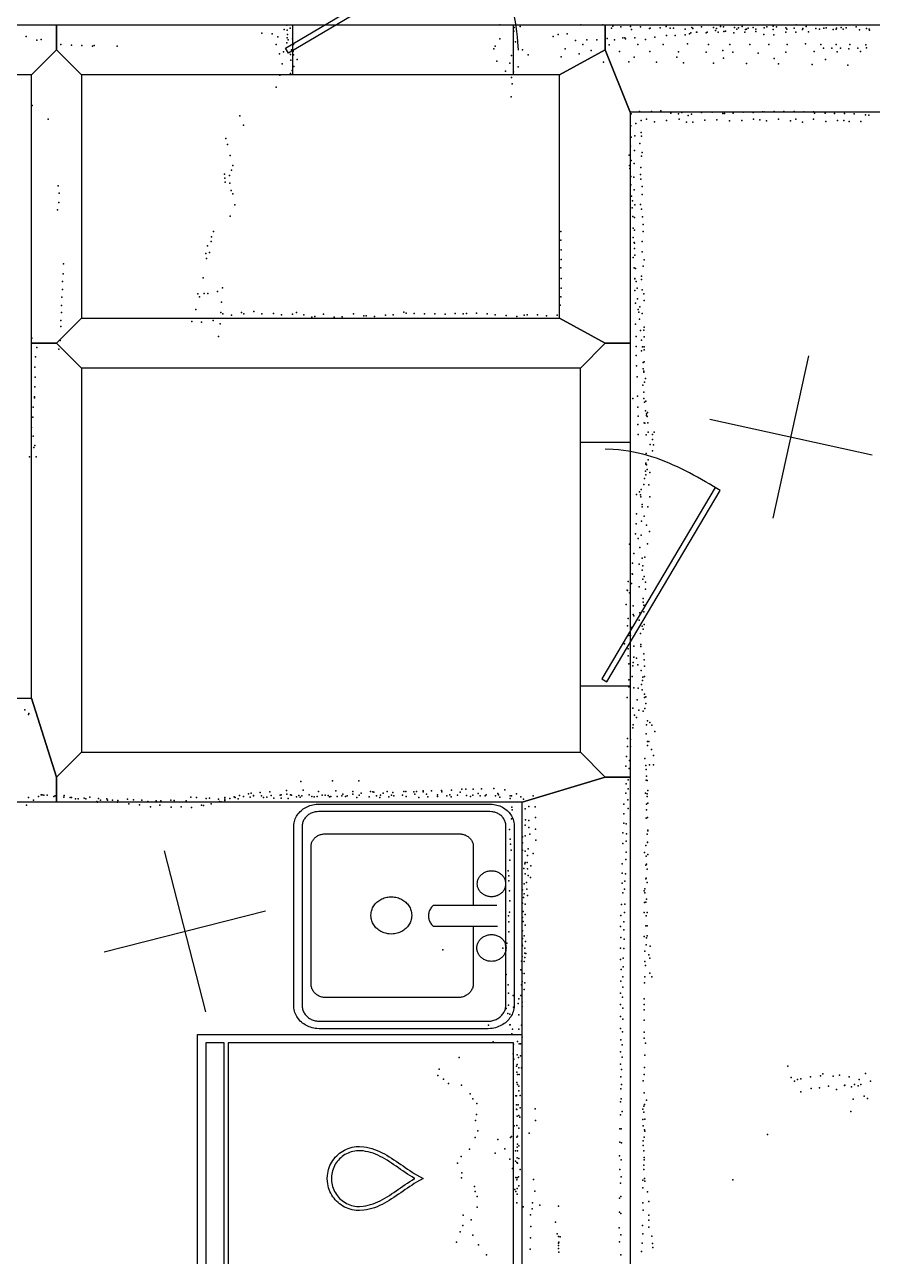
# Model space of a CAD drawing. Header units: millimetres. Extents: x -49251 to 3173, y -44712 to 7447.
# Drawn here: x -6720 to -4682, y -7017 to -4056 of the extents above; entities that cross this region are included whole.
import ezdxf

# ---------------------------------------------------------------- set-up
doc = ezdxf.new("R2010")
doc.units = ezdxf.units.MM
for name, color, linetype in [('DOORS', 7, 'Continuous'), ('OBJECTS', 8, 'Continuous'), ('P', 9, 'Continuous'), ('PANOS', 10, 'Continuous'), ('ROOMS', 1, 'Continuous'), ('WALLS', 3, 'Continuous')]:
    doc.layers.add(name, color=color, linetype=linetype)

# ---------------------------------------------------------------- blocks, each defined once
blk = doc.blocks.new('Sink_63')
for points in [[(-299.97, 207.426), (-299.725, 212.159), (-299.238, 216.05), (-298.529, 219.705), (-297.596, 223.276), (-296.445, 226.756), (-295.086, 230.135), (-293.527, 233.404), (-291.775, 236.556), (-289.839, 239.582), (-287.726, 242.477), (-285.444, 245.231), (-283, 247.839), (-280.403, 250.292), (-277.659, 252.584), (-274.775, 254.707), (-271.759, 256.654), (-268.618, 258.417), (-265.36, 259.989), (-261.991, 261.361), (-258.522, 262.525), (-254.958, 263.474), (-251.311, 264.199), (-247.588, 264.693), (-242.046, 264.977)], [(-241.141, 244.997), (-245.068, 244.852), (-247.519, 244.562), (-249.918, 244.12), (-252.262, 243.53), (-254.546, 242.798), (-256.768, 241.928), (-258.921, 240.926), (-261, 239.794), (-263.001, 238.54), (-264.918, 237.167), (-266.746, 235.681), (-268.478, 234.087), (-270.109, 232.391), (-271.635, 230.599), (-273.049, 228.715), (-274.346, 226.745), (-275.522, 224.695), (-276.572, 222.57), (-277.491, 220.374), (-278.274, 218.111), (-278.917, 215.786), (-279.414, 213.402), (-279.751, 211.125), (-279.997, 206.391)], [(-242.047, 264.987), (236.679, 264.987)], [(236.679, 244.987), (-241.14, 244.987)], [(-122.093, 210.332), (-121.885, 213.71), (-121.57, 215.909), (-121.119, 218.061), (-120.536, 220.161), (-119.827, 222.204), (-118.995, 224.187), (-118.045, 226.104), (-116.982, 227.951), (-115.81, 229.724), (-114.535, 231.418), (-113.16, 233.028), (-111.691, 234.55), (-110.132, 235.981), (-108.487, 237.314), (-106.761, 238.546), (-104.959, 239.671), (-103.085, 240.687), (-101.145, 241.588), (-99.1417, 242.369), (-97.0809, 243.027), (-94.9669, 243.556), (-92.8043, 243.952), (-90.5977, 244.211), (-87.2155, 244.332)], [(-87.2155, 244.332), (-83.8333, 244.211), (-81.6268, 243.952), (-79.4642, 243.556), (-77.3502, 243.027), (-75.2893, 242.369), (-73.2863, 241.588), (-71.3457, 240.687), (-69.4721, 239.671), (-67.6701, 238.546), (-65.9444, 237.314), (-64.2995, 235.981), (-62.7401, 234.55), (-61.2707, 233.028), (-59.8961, 231.418), (-58.6207, 229.724), (-57.4493, 227.951), (-56.3863, 226.104), (-55.4365, 224.187), (-54.6044, 222.204), (-53.8947, 220.161), (-53.3119, 218.061), (-52.8607, 215.909), (-52.5456, 213.71), (-52.3385, 210.332)], [(48.2272, 210.332), (48.4427, 213.811), (48.7686, 216.077), (49.2347, 218.293), (49.8363, 220.455), (50.5687, 222.56), (51.4271, 224.601), (52.4066, 226.575), (53.5027, 228.477), (54.7105, 230.303), (56.0253, 232.047), (57.4423, 233.704), (58.9567, 235.272), (60.5639, 236.744), (62.2591, 238.116), (64.0375, 239.384), (65.8943, 240.543), (67.8249, 241.588), (69.8244, 242.514), (71.8881, 243.318), (74.0113, 243.994), (76.1892, 244.537), (78.4171, 244.944), (80.6901, 245.209), (84.1741, 245.332)], [(84.1741, 245.332), (87.658, 245.209), (89.9311, 244.944), (92.1589, 244.537), (94.3368, 243.994), (96.46, 243.318), (98.5237, 242.514), (100.523, 241.588), (102.454, 240.543), (104.311, 239.384), (106.089, 238.116), (107.784, 236.744), (109.391, 235.272), (110.906, 233.704), (112.323, 232.047), (113.638, 230.303), (114.845, 228.477), (115.941, 226.575), (116.921, 224.601), (117.779, 222.56), (118.512, 220.455), (119.113, 218.293), (119.58, 216.077), (119.905, 213.811), (120.121, 210.332)], [(236.679, 264.999), (242.392, 264.722), (246.606, 264.206), (250.577, 263.447), (254.46, 262.443), (258.242, 261.205), (261.916, 259.739), (265.472, 258.055), (268.901, 256.161), (272.195, 254.067), (275.345, 251.781), (278.344, 249.31), (281.185, 246.664), (283.858, 243.849), (286.356, 240.875), (288.672, 237.749), (290.796, 234.478), (292.721, 231.071), (294.438, 227.537), (295.939, 223.882), (297.214, 220.117), (298.255, 216.249), (299.054, 212.289), (299.602, 208.247), (299.927, 202.212)], [(279.951, 201.242), (279.769, 205.663), (279.429, 208.434), (278.917, 211.146), (278.239, 213.796), (277.4, 216.377), (276.405, 218.886), (275.261, 221.318), (273.971, 223.665), (272.542, 225.923), (270.98, 228.085), (269.291, 230.145), (267.48, 232.097), (265.554, 233.934), (263.519, 235.652), (261.381, 237.242), (259.147, 238.701), (256.822, 240.022), (254.411, 241.2), (251.921, 242.23), (249.357, 243.105), (246.722, 243.822), (244.022, 244.373), (241.422, 244.745), (236.679, 244.975)], [(-299.983, -205.372), (-299.983, 207.426)], [(-87.2155, 176.332), (-90.5977, 176.453), (-92.8043, 176.712), (-94.9669, 177.108), (-97.0809, 177.637), (-99.1417, 178.295), (-101.145, 179.076), (-103.085, 179.977), (-104.959, 180.992), (-106.761, 182.118), (-108.487, 183.35), (-110.132, 184.683), (-111.691, 186.114), (-113.16, 187.636), (-114.535, 189.246), (-115.81, 190.94), (-116.982, 192.713), (-118.045, 194.56), (-118.995, 196.477), (-119.827, 198.46), (-120.536, 200.503), (-121.119, 202.603), (-121.57, 204.755), (-121.885, 206.954), (-122.093, 210.332)], [(-52.3385, 210.332), (-52.5456, 206.954), (-52.8607, 204.755), (-53.3119, 202.603), (-53.8947, 200.503), (-54.6044, 198.46), (-55.4365, 196.477), (-56.3863, 194.56), (-57.4493, 192.713), (-58.6207, 190.94), (-59.8961, 189.246), (-61.2707, 187.636), (-62.7401, 186.114), (-64.2995, 184.683), (-65.9444, 183.35), (-67.6701, 182.118), (-69.4721, 180.992), (-71.3457, 179.977), (-73.2863, 179.076), (-75.2893, 178.295), (-77.3502, 177.637), (-79.4642, 177.108), (-81.6268, 176.712), (-83.8333, 176.453), (-87.2155, 176.332)], [(-29.1928, 222.963), (-29.1928, 70.3444)], [(26.0797, 70.3444), (26.0797, 224.457)], [(84.1741, 175.332), (80.6901, 175.455), (78.4171, 175.72), (76.1892, 176.127), (74.0113, 176.67), (71.8881, 177.346), (69.8244, 178.15), (67.8249, 179.076), (65.8943, 180.121), (64.0375, 181.28), (62.2591, 182.548), (60.5639, 183.92), (58.9567, 185.392), (57.4423, 186.959), (56.0253, 188.617), (54.7105, 190.361), (53.5027, 192.187), (52.4066, 194.089), (51.4271, 196.063), (50.5687, 198.104), (49.8363, 200.209), (49.2347, 202.371), (48.7686, 204.587), (48.4427, 206.853), (48.2272, 210.332)], [(120.121, 210.332), (119.905, 206.853), (119.58, 204.587), (119.113, 202.371), (118.512, 200.209), (117.779, 198.104), (116.921, 196.063), (115.941, 194.089), (114.845, 192.187), (113.638, 190.361), (112.323, 188.617), (110.906, 186.959), (109.391, 185.392), (107.784, 183.92), (106.089, 182.548), (104.311, 181.28), (102.454, 180.121), (100.523, 179.076), (98.5237, 178.15), (96.46, 177.346), (94.3368, 176.67), (92.1589, 176.127), (89.931, 175.72), (87.658, 175.455), (84.1741, 175.332)], [(-279.983, 206.391), (-279.983, -205.372)], [(279.939, -203.177), (279.939, 201.242)], [(299.939, 202.213), (299.939, -204.148)], [(-220.584, 133.145), (-220.377, 136.481), (-220.064, 138.652), (-219.616, 140.777), (-219.039, 142.85), (-218.336, 144.867), (-217.513, 146.824), (-216.573, 148.717), (-215.522, 150.54), (-214.364, 152.289), (-213.103, 153.961), (-211.744, 155.55), (-210.292, 157.052), (-208.751, 158.463), (-207.125, 159.778), (-205.42, 160.993), (-203.639, 162.104), (-201.788, 163.105), (-199.871, 163.993), (-197.893, 164.763), (-195.857, 165.41), (-193.769, 165.931), (-191.633, 166.32), (-189.454, 166.574), (-186.114, 166.691)], [(-186.114, 166.691), (-29.0743, 166.691)], [(26.1446, 166.691), (179.395, 166.691)], [(179.395, 166.691), (183.074, 166.512), (185.471, 166.2), (187.819, 165.739), (190.112, 165.134), (192.345, 164.39), (194.514, 163.512), (196.613, 162.505), (198.638, 161.374), (200.583, 160.124), (202.443, 158.76), (204.215, 157.286), (205.892, 155.708), (207.469, 154.031), (208.943, 152.26), (210.307, 150.399), (211.557, 148.454), (212.688, 146.429), (213.695, 144.33), (214.573, 142.162), (215.317, 139.928), (215.922, 137.635), (216.383, 135.288), (216.696, 132.89), (216.874, 129.212)], [(-220.584, -189.276), (-220.584, 133.145)], [(216.874, 129.212), (216.874, -187.471)], [(-29.1928, 70.3444), (-26.3487, 67.7636), (-24.3506, 66.2261), (-22.2794, 64.8351), (-20.1425, 63.5904), (-17.9471, 62.4922), (-15.7006, 61.5404), (-13.4102, 60.7351), (-11.0833, 60.0762), (-8.72722, 59.5637), (-6.34918, 59.1976), (-3.95653, 58.978), (-1.55657, 58.9047), (0.84339, 58.978), (3.23605, 59.1976), (5.61409, 59.5637), (7.97021, 60.0762), (10.2971, 60.7351), (12.5875, 61.5404), (14.834, 62.4922), (17.0294, 63.5904), (19.1663, 64.8351), (21.2374, 66.2261), (23.2355, 67.7636), (26.0797, 70.3444)], [(-52.5212, -30.4854), (-52.2466, -25.6388), (-51.8095, -22.4823), (-51.1766, -19.3929), (-50.3548, -16.3771), (-49.3504, -13.4415), (-48.1702, -10.5924), (-46.8206, -7.83635), (-45.3083, -5.17986), (-43.6399, -2.62939), (-41.822, -0.1914), (-39.861, 2.12761), (-37.7637, 4.32118), (-35.5365, 6.38282), (-33.1861, 8.30606), (-30.7191, 10.0844), (-28.142, 11.7114), (-25.4614, 13.1806), (-22.684, 14.4855), (-19.8162, 15.6195), (-16.8647, 16.5763), (-13.836, 17.3494), (-10.7368, 17.9322), (-7.57363, 18.3184), (-2.72327, 18.5146)], [(-2.72327, 18.5146), (2.12709, 18.3184), (5.29028, 17.9322), (8.3895, 17.3494), (11.4182, 16.5763), (14.3697, 15.6195), (17.2374, 14.4855), (20.0149, 13.1806), (22.6955, 11.7114), (25.2726, 10.0844), (27.7396, 8.30606), (30.09, 6.38282), (32.3171, 4.32118), (34.4145, 2.12761), (36.3754, -0.1914), (38.1934, -2.62939), (39.8618, -5.17986), (41.3741, -7.83635), (42.7236, -10.5924), (43.9039, -13.4415), (44.9082, -16.3771), (45.7301, -19.3929), (46.3629, -22.4823), (46.8001, -25.6388), (47.0746, -30.4854)], [(-2.72327, -79.4854), (-7.57363, -79.2892), (-10.7368, -78.903), (-13.836, -78.3202), (-16.8647, -77.5471), (-19.8162, -76.5903), (-22.684, -75.4563), (-25.4614, -74.1514), (-28.142, -72.6822), (-30.7191, -71.0552), (-33.1861, -69.2769), (-35.5365, -67.3536), (-37.7637, -65.292), (-39.861, -63.0984), (-41.822, -60.7794), (-43.6399, -58.3414), (-45.3083, -55.7909), (-46.8206, -53.1344), (-48.1702, -50.3784), (-49.3504, -47.5293), (-50.3548, -44.5937), (-51.1766, -41.5779), (-51.8095, -38.4885), (-52.2466, -35.332), (-52.5212, -30.4854)], [(47.0746, -30.4854), (46.8001, -35.332), (46.3629, -38.4885), (45.7301, -41.5779), (44.9082, -44.5937), (43.9039, -47.5293), (42.7236, -50.3784), (41.3741, -53.1344), (39.8618, -55.7909), (38.1934, -58.3414), (36.3754, -60.7794), (34.4145, -63.0984), (32.3171, -65.292), (30.09, -67.3536), (27.7396, -69.2769), (25.2726, -71.0552), (22.6955, -72.6822), (20.0149, -74.1514), (17.2374, -75.4563), (14.3696, -76.5903), (11.4181, -77.5471), (8.38949, -78.3202), (5.29027, -78.903), (2.12709, -79.2892), (-2.72327, -79.4854)], [(-240.549, -264.817), (-245.886, -264.558), (-249.855, -264.074), (-253.587, -263.362), (-257.235, -262.421), (-260.79, -261.258), (-264.243, -259.882), (-267.584, -258.301), (-270.806, -256.523), (-273.901, -254.556), (-276.862, -252.409), (-279.681, -250.089), (-282.35, -247.603), (-284.862, -244.96), (-287.21, -242.167), (-289.386, -239.23), (-291.383, -236.158), (-293.192, -232.958), (-294.806, -229.638), (-296.217, -226.205), (-297.417, -222.667), (-298.396, -219.034), (-299.148, -215.313), (-299.664, -211.515), (-299.995, -205.372)], [(-279.971, -205.372), (-279.831, -208.932), (-279.523, -211.458), (-279.058, -213.931), (-278.442, -216.346), (-277.679, -218.7), (-276.774, -220.988), (-275.732, -223.204), (-274.558, -225.345), (-273.257, -227.404), (-271.834, -229.377), (-270.295, -231.256), (-268.645, -233.037), (-266.89, -234.713), (-265.036, -236.28), (-263.088, -237.731), (-261.052, -239.063), (-258.934, -240.268), (-256.738, -241.343), (-254.469, -242.283), (-252.133, -243.083), (-249.732, -243.737), (-247.271, -244.242), (-244.916, -244.582), (-240.549, -244.794)], [(-186.457, -223.403), (-189.807, -223.24), (-191.99, -222.956), (-194.128, -222.536), (-196.215, -221.985), (-198.249, -221.307), (-200.224, -220.508), (-202.135, -219.591), (-203.979, -218.561), (-205.75, -217.423), (-207.444, -216.181), (-209.057, -214.839), (-210.584, -213.403), (-212.021, -211.876), (-213.362, -210.263), (-214.604, -208.568), (-215.743, -206.797), (-216.773, -204.954), (-217.689, -203.042), (-218.489, -201.068), (-219.166, -199.034), (-219.717, -196.946), (-220.137, -194.808), (-220.422, -192.626), (-220.584, -189.276)], [(216.874, -187.471), (216.703, -190.997), (216.404, -193.296), (215.962, -195.547), (215.382, -197.745), (214.668, -199.886), (213.827, -201.965), (212.861, -203.978), (211.777, -205.919), (210.578, -207.784), (209.27, -209.568), (207.858, -211.266), (206.345, -212.874), (204.737, -214.386), (203.039, -215.799), (201.255, -217.107), (199.39, -218.305), (197.449, -219.39), (195.437, -220.355), (193.358, -221.197), (191.217, -221.91), (189.018, -222.49), (186.768, -222.932), (184.469, -223.232), (180.942, -223.403)], [(238.312, -244.817), (242.524, -244.646), (245.16, -244.323), (247.74, -243.838), (250.259, -243.194), (252.715, -242.396), (255.102, -241.451), (257.414, -240.364), (259.647, -239.138), (261.795, -237.78), (263.852, -236.295), (265.812, -234.689), (267.669, -232.967), (269.418, -231.136), (271.052, -229.201), (272.566, -227.168), (273.954, -225.043), (275.211, -222.833), (276.332, -220.541), (277.312, -218.173), (278.145, -215.735), (278.828, -213.23), (279.353, -210.662), (279.707, -208.198), (279.951, -203.178)], [(299.927, -204.148), (299.684, -209.167), (299.186, -213.246), (298.453, -217.085), (297.484, -220.838), (296.287, -224.494), (294.871, -228.046), (293.243, -231.483), (291.414, -234.797), (289.39, -237.981), (287.181, -241.027), (284.794, -243.926), (282.236, -246.671), (279.517, -249.256), (276.642, -251.671), (273.621, -253.909), (270.46, -255.963), (267.168, -257.824), (263.752, -259.484), (260.22, -260.935), (256.58, -262.168), (252.842, -263.176), (249.015, -263.948), (245.108, -264.478), (239.281, -264.794)], [(180.942, -223.403), (-186.457, -223.403)], [(-240.549, -244.806), (238.311, -244.806)], [(239.282, -264.806), (-240.549, -264.806)]]:
    blk.add_lwpolyline(points)
blk = doc.blocks.new('Washer_66')
for points in [[(-344.9, -321.5), (-344.9, 389.3)], [(-344.9, 389.3), (345.2, 389.3)], [(345.2, 389.3), (345.2, -321.5)], [(-324.9, 369.3), (-324.9, -316.5)], [(325.2, 369.3), (-324.9, 369.3)], [(325.2, -316.5), (325.2, 369.3)], [(-75.9, -1.4), (-75.1, 9.1), (-74.1, 15.8), (-72.6, 22.3), (-70.9, 28.7), (-68.8, 35), (-66.4, 41.1), (-63.8, 47.2), (-61, 53.1), (-57.9, 59), (-54.7, 64.8), (-51.3, 70.5), (-47.8, 76.1), (-44.1, 81.7), (-40.4, 87.2), (-36.7, 92.7), (-32.9, 98.2), (-29.2, 103.6), (-25.4, 109), (-21.7, 114.4), (-18.1, 119.8), (-14.6, 125.3), (-11.2, 130.7), (-7.9, 136.1), (1.1, 152.4)], [(1.1, 152.4), (10.2, 136.1), (13.4, 130.7), (16.8, 125.3), (20.4, 119.9), (24, 114.5), (27.7, 109.1), (31.4, 103.6), (35.2, 98.2), (39, 92.8), (42.7, 87.3), (46.4, 81.8), (50.1, 76.2), (53.6, 70.6), (57, 64.9), (60.2, 59.1), (63.3, 53.2), (66.2, 47.3), (68.8, 41.3), (71.2, 35.1), (73.2, 28.8), (75, 22.4), (76.4, 15.9), (77.5, 9.2), (78.3, -1.3)], [(1.1, 131.8), (0.8, 131.2), (-2.6, 125.5), (-6.1, 119.9), (-9.7, 114.4), (-13.4, 108.9), (-17.1, 103.4), (-20.9, 97.9), (-24.7, 92.5), (-28.5, 87), (-32.2, 81.6), (-35.8, 76.1), (-39.4, 70.7), (-42.8, 65.2), (-46.1, 59.7), (-49.2, 54.1), (-52.1, 48.5), (-54.8, 42.9), (-57.3, 37.2), (-59.5, 31.4), (-61.4, 25.6), (-63, 19.7), (-64.3, 13.7), (-65.2, 7.6), (-65.9, -1.5)], [(68.3, -1.4), (67.6, 7.7), (66.7, 13.8), (65.4, 19.8), (63.8, 25.7), (61.8, 31.5), (59.6, 37.3), (57.2, 43), (54.4, 48.6), (51.5, 54.2), (48.4, 59.7), (45.1, 65.3), (41.7, 70.7), (38.1, 76.2), (34.5, 81.6), (30.8, 87.1), (27, 92.5), (23.2, 97.9), (19.4, 103.4), (15.7, 108.9), (12, 114.4), (8.4, 119.9), (4.8, 125.5), (1.4, 131.2), (1.1, 131.8)], [(1, -78.6), (-6.5, -78.3), (-11.4, -77.6), (-16.2, -76.6), (-21, -75.4), (-25.6, -73.8), (-30, -72), (-34.3, -69.9), (-38.5, -67.6), (-42.5, -65), (-46.3, -62.2), (-50, -59.2), (-53.4, -55.9), (-56.6, -52.5), (-59.7, -48.8), (-62.5, -45), (-65, -41), (-67.4, -36.8), (-69.4, -32.5), (-71.2, -28), (-72.8, -23.4), (-74, -18.6), (-74.9, -13.8), (-75.6, -8.8), (-75.9, -1.4)], [(-65.9, -1.5), (-65.6, -8.3), (-65, -12.5), (-64.2, -16.7), (-63.1, -20.8), (-61.7, -24.8), (-60.2, -28.7), (-58.3, -32.5), (-56.3, -36.1), (-54.1, -39.6), (-51.6, -42.9), (-49, -46.1), (-46.1, -49.1), (-43.1, -51.9), (-39.9, -54.5), (-36.6, -57), (-33.1, -59.2), (-29.5, -61.2), (-25.7, -63), (-21.8, -64.6), (-17.8, -65.9), (-13.7, -67), (-9.5, -67.8), (-5.2, -68.3), (1.5, -68.6)], [(78.3, -1.3), (77.9, -9.1), (77.3, -14), (76.3, -18.8), (75.1, -23.6), (73.5, -28.2), (71.7, -32.6), (69.6, -36.9), (67.3, -41.1), (64.7, -45.1), (61.9, -49), (58.9, -52.6), (55.7, -56.1), (52.2, -59.3), (48.6, -62.3), (44.7, -65.1), (40.7, -67.7), (36.6, -70.1), (32.2, -72.1), (27.8, -73.9), (23.2, -75.5), (18.4, -76.7), (13.6, -77.6), (8.6, -78.3), (1, -78.7)], [(1.5, -68.6), (8.1, -68.3), (12.3, -67.7), (16.5, -66.9), (20.6, -65.8), (24.6, -64.4), (28.5, -62.9), (32.2, -61), (35.8, -59), (39.3, -56.7), (42.6, -54.3), (45.8, -51.6), (48.8, -48.8), (51.6, -45.8), (54.2, -42.6), (56.7, -39.2), (58.9, -35.7), (60.9, -32.1), (62.7, -28.3), (64.3, -24.4), (65.6, -20.4), (66.6, -16.3), (67.5, -12.1), (68, -7.8), (68.3, -1.4)], [(-344.9, -390.7), (-344.9, -321.5)], [(-324.9, -316.5), (325.2, -316.5)], [(345.2, -321.5), (345.2, -390.7)], [(325.2, -326.5), (-324.9, -326.5)], [(-324.9, -326.5), (-324.9, -370.7)], [(325.2, -370.7), (325.2, -326.5)], [(-324.9, -370.7), (325.2, -370.7)], [(345.2, -390.7), (-344.9, -390.7)]]:
    blk.add_lwpolyline(points)
blk = doc.blocks.new('1-Standard_3C')
for points in [[(-403.982, 5.64828), (253.382, 394.931), (263.573, 377.722), (-393.791, -11.5606), (-403.982, 5.64828)], [(263.573, 377.722), (275.367, 357.142), (283.15, 343.495), (290.844, 329.879), (298.429, 316.269), (305.882, 302.642), (313.184, 288.973), (320.313, 275.239), (327.249, 261.416), (333.971, 247.479), (340.456, 233.405), (346.686, 219.17), (352.638, 204.75), (358.291, 190.121), (363.626, 175.258), (368.62, 160.139), (373.253, 144.738), (377.503, 129.032), (381.351, 112.998), (384.774, 96.6102), (387.752, 79.8457), (390.265, 62.6802), (392.29, 45.0899), (393.807, 27.0508), (395.085, -0.90191)]]:
    blk.add_lwpolyline(points)

msp = doc.modelspace()

# ---------------------------------------------------------------- linework, layer by layer
at = {"layer": 'DOORS'}
for points in [[(-6075.5, -4056), (-5545.9, -4056), (-5545.9, -4176), (-6075.5, -4176), (-6075.5, -4056)], [(-5264.2, -5059.2), (-5264.2, -5646.1), (-5384.2, -5646.1), (-5384.2, -5059.2), (-5264.2, -5059.2)]]:
    msp.add_lwpolyline(points, dxfattribs=at)
at = {"layer": 'P'}
for p in [(-6090, -4057), (-5578, -4056), (-5383, -4056), (-5330, -4056), (-4865, -4056), (-6717, -4084), (-6150, -4076), (-6125, -4078), (-6112, -4085), (-6096, -4067), (-6089, -4069), (-6088, -4079), (-6082, -4064), (-5544, -4071), (-5543, -4062), (-5529, -4060), (-5450, -4084), (-5438, -4079), (-5416, -4078), (-5309, -4064), (-5306, -4059), (-5287, -4061), (-5264, -4060), (-5261, -4067), (-5240, -4061), (-5218, -4065), (-5216, -4064), (-5205, -4086), (-5192, -4063), (-5178, -4060), (-5177, -4082), (-5168, -4064), (-5160, -4064), (-5156, -4082), (-5132, -4066), (-5132, -4080), (-5122, -4078), (-5119, -4075), (-5116, -4062), (-5114, -4065), (-5105, -4074), (-5104, -4074), (-5093, -4061), (-5082, -4075), (-5079, -4074), (-5064, -4062), (-5059, -4070), (-5057, -4065), (-5053, -4074), (-5047, -4060), (-5040, -4061), (-5039, -4072), (-5035, -4071), (-5015, -4075), (-5014, -4062), (-5008, -4066), (-5004, -4063), (-4995, -4060), (-4989, -4074), (-4987, -4067), (-4985, -4066), (-4981, -4064), (-4969, -4062), (-4962, -4066), (-4962, -4072), (-4943, -4079), (-4942, -4063), (-4936, -4061), (-4921, -4059), (-4921, -4067), (-4919, -4080), (-4913, -4061), (-4890, -4063), (-4890, -4074), (-4888, -4066), (-4870, -4064), (-4866, -4074), (-4850, -4067), (-4849, -4065), (-4841, -4060), (-4836, -4073), (-4818, -4065), (-4809, -4066), (-4799, -4064), (-4799, -4064), (-4793, -4063), (-4776, -4067), (-4769, -4066), (-4768, -4064), (-4757, -4062), (-4752, -4066), (-4745, -4063), (-4721, -4061), (-4713, -4068), (-4696, -4065), (-4690, -4066), (-4689, -4069), (-6691, -4093), (-6681, -4091), (-6633, -4103), (-6608, -4105), (-6608, -4105), (-6583, -4106), (-6557, -4107), (-6553, -4106), (-6498, -4107), (-6116, -4103), (-6090, -4099), (-6089, -4087), (-6087, -4092), (-6079, -4116), (-6076, -4090), (-6074, -4103), (-5592, -4114), (-5589, -4107), (-5578, -4090), (-5540, -4097), (-5523, -4116), (-5421, -4114), (-5396, -4094), (-5378, -4103), (-5369, -4092), (-5345, -4092), (-5320, -4089), (-5315, -4104), (-5302, -4092), (-5282, -4087), (-5277, -4087), (-5276, -4090), (-5253, -4087), (-5246, -4103), (-5228, -4091), (-5185, -4103), (-5127, -4102), (-5076, -4103), (-5025, -4103), (-4977, -4103), (-4931, -4103), (-4887, -4103), (-4843, -4102), (-4806, -4103), (-4800, -4112), (-4780, -4112), (-4769, -4103), (-4759, -4112), (-4739, -4114), (-4736, -4103), (-4717, -4112), (-4698, -4104), (-4696, -4111), (-6108, -4126), (-6098, -4121), (-6081, -4127), (-6080, -4141), (-6075, -4119), (-6074, -4128), (-6065, -4139), (-5585, -4143), (-5550, -4130), (-5510, -4128), (-5430, -4133), (-5387, -4126), (-5358, -4118), (-5290, -4120), (-5268, -4145), (-5255, -4134), (-5217, -4120), (-5152, -4134), (-5148, -4121), (-5082, -4122), (-5042, -4118), (-5040, -4136), (-5018, -4122), (-4957, -4124), (-4918, -4137), (-4890, -4122), (-4822, -4120), (-4795, -4139), (-4767, -4121), (-4711, -4120), (-6101, -4150), (-6081, -4173), (-6077, -4166), (-6073, -4156), (-5564, -4167), (-5554, -4148), (-5545, -4169), (-5534, -4157), (-5329, -4146), (-5201, -4146), (-5136, -4147), (-5064, -4148), (-4985, -4149), (-4908, -4150), (-4827, -4151), (-4741, -4153), (-6107, -4177), (-5550, -4183), (-5548, -4198), (-6116, -4206), (-5551, -4229), (-6702, -4250), (-5242, -4264), (-5213, -4264), (-5191, -4263), (-4918, -4264), (-4895, -4264), (-4870, -4264), (-6664, -4283), (-6203, -4275), (-5262, -4270), (-5251, -4293), (-5238, -4286), (-5225, -4283), (-5206, -4289), (-5177, -4286), (-5167, -4268), (-5148, -4270), (-5147, -4283), (-5140, -4267), (-5129, -4290), (-5125, -4274), (-5117, -4271), (-5114, -4290), (-5093, -4267), (-5085, -4285), (-5067, -4266), (-5056, -4284), (-5042, -4269), (-5038, -4269), (-5026, -4287), (-5017, -4268), (-4996, -4286), (-4993, -4266), (-4969, -4267), (-4968, -4283), (-4953, -4284), (-4946, -4265), (-4942, -4265), (-4937, -4287), (-4908, -4283), (-4879, -4287), (-4866, -4283), (-4850, -4290), (-4847, -4265), (-4824, -4265), (-4824, -4283), (-4821, -4268), (-4796, -4268), (-4794, -4288), (-4773, -4269), (-4766, -4286), (-4751, -4286), (-4749, -4269), (-4738, -4288), (-4726, -4270), (-4710, -4288), (-4699, -4272), (-4691, -4273), (-6194, -4297), (-5263, -4299), (-5253, -4323), (-5238, -4315), (-6237, -4329), (-6233, -4344), (-5264, -4348), (-5262, -4326), (-5241, -4341), (-5237, -4324), (-6226, -4370), (-5267, -4369), (-5262, -4382), (-5254, -4358), (-5237, -4372), (-5236, -4363), (-6223, -4405), (-6220, -4394), (-5266, -4394), (-5265, -4401), (-5255, -4389), (-5239, -4399), (-6240, -4415), (-6239, -4425), (-6238, -4434), (-6228, -4418), (-6227, -4437), (-5263, -4421), (-5263, -4441), (-5256, -4422), (-5240, -4416), (-5239, -4427), (-6640, -4443), (-6637, -4461), (-6224, -4454), (-6220, -4462), (-5261, -4468), (-5255, -4453), (-5236, -4445), (-5236, -4464), (-6641, -4501), (-6638, -4483), (-6215, -4489), (-5260, -4496), (-5259, -4479), (-5253, -4489), (-5240, -4488), (-5237, -4499), (-6226, -4516), (-5258, -4517), (-5254, -4519), (-5235, -4518), (-6266, -4553), (-5431, -4553), (-5257, -4545), (-5254, -4550), (-5233, -4536), (-5233, -4553), (-6281, -4587), (-6272, -4577), (-6271, -4566), (-5431, -4574), (-5257, -4567), (-5255, -4579), (-5254, -4581), (-5236, -4577), (-6285, -4606), (-6283, -4618), (-6276, -4603), (-5430, -4597), (-5257, -4615), (-5254, -4594), (-5253, -4610), (-5236, -4602), (-6627, -4631), (-5431, -4640), (-5430, -4620), (-5255, -4640), (-5252, -4642), (-5233, -4636), (-5231, -4621), (-6629, -4673), (-6628, -4655), (-6291, -4664), (-5430, -4666), (-5253, -4666), (-5253, -4667), (-5250, -4673), (-5237, -4660), (-5237, -4668), (-6629, -4692), (-6304, -4703), (-6289, -4702), (-6280, -4702), (-6257, -4697), (-6245, -4688), (-5430, -4689), (-5253, -4695), (-5248, -4689), (-5236, -4693), (-5232, -4703), (-6632, -4731), (-6631, -4711), (-6300, -4710), (-6247, -4723), (-5433, -4730), (-5431, -4710), (-5252, -4725), (-5247, -4715), (-5241, -4734), (-5231, -4719), (-6633, -4767), (-6632, -4748), (-6309, -4740), (-6267, -4767), (-6249, -4748), (-6244, -4751), (-6223, -4754), (-6199, -4748), (-6193, -4751), (-6169, -4745), (-6150, -4751), (-6122, -4750), (-6103, -4753), (-6076, -4752), (-6067, -4748), (-6049, -4753), (-6030, -4759), (-6023, -4757), (-6002, -4752), (-5976, -4759), (-5957, -4758), (-5930, -4751), (-5905, -4756), (-5899, -4756), (-5879, -4757), (-5853, -4754), (-5834, -4753), (-5809, -4747), (-5803, -4749), (-5784, -4750), (-5759, -4751), (-5734, -4751), (-5709, -4752), (-5685, -4750), (-5666, -4751), (-5658, -4750), (-5634, -4749), (-5608, -4751), (-5589, -4753), (-5563, -4755), (-5537, -4757), (-5519, -4754), (-5512, -4753), (-5487, -4753), (-5466, -4756), (-5440, -4754), (-5245, -4740), (-5244, -4747), (-5242, -4764), (-5236, -4750), (-6633, -4781), (-6318, -4769), (-6295, -4771), (-6250, -4775), (-5252, -4776), (-5240, -4791), (-5232, -4790), (-5231, -4783), (-6703, -4809), (-6635, -4815), (-6254, -4805), (-5250, -4805), (-5237, -4814), (-5231, -4806), (-6694, -4854), (-6691, -4832), (-6638, -4836), (-5250, -4829), (-5250, -4851), (-5237, -4840), (-5235, -4830), (-5231, -4830), (-5231, -4837), (-6696, -4879), (-5249, -4876), (-5233, -4868), (-5233, -4883), (-5231, -4866), (-6695, -4903), (-5248, -4902), (-5232, -4889), (-5232, -4891), (-5230, -4915), (-5228, -4906), (-6696, -4926), (-5234, -4922), (-5232, -4939), (-6700, -4975), (-6697, -4950), (-6697, -4953), (-5258, -4954), (-5247, -4949), (-5246, -4975), (-5232, -4954), (-5230, -4963), (-5227, -4961), (-6701, -4999), (-5245, -4997), (-5228, -4984), (-5225, -4991), (-5225, -4995), (-5224, -4998), (-5223, -4988), (-6704, -5024), (-5246, -5017), (-5231, -5013), (-5229, -5014), (-5222, -5013), (-6700, -5045), (-5245, -5041), (-5226, -5042), (-5221, -5035), (-5211, -5041), (-5211, -5053), (-5207, -5035), (-6698, -5072), (-6696, -5067), (-5226, -5087), (-5216, -5065), (-5211, -5080), (-5208, -5066), (-6709, -5095), (-6693, -5095), (-5227, -5110), (-5227, -5112), (-5225, -5114), (-5221, -5102), (-5230, -5147), (-5228, -5129), (-5227, -5138), (-5224, -5125), (-5217, -5132), (-5242, -5179), (-5238, -5173), (-5232, -5161), (-5220, -5162), (-5249, -5185), (-5240, -5186), (-5239, -5191), (-5236, -5209), (-5217, -5191), (-5249, -5232), (-5236, -5215), (-5231, -5237), (-5222, -5215), (-5250, -5256), (-5237, -5249), (-5225, -5259), (-5252, -5280), (-5245, -5291), (-5238, -5283), (-5218, -5274), (-5266, -5305), (-5256, -5327), (-5241, -5313), (-5223, -5304), (-5259, -5350), (-5243, -5353), (-5236, -5338), (-5234, -5357), (-5229, -5336), (-5260, -5376), (-5259, -5377), (-5236, -5367), (-5234, -5389), (-5231, -5382), (-5272, -5415), (-5271, -5416), (-5269, -5394), (-5261, -5399), (-5243, -5407), (-5228, -5396), (-5228, -5413), (-5266, -5422), (-5233, -5435), (-5233, -5444), (-5274, -5450), (-5257, -5453), (-5257, -5474), (-5256, -5477), (-5241, -5470), (-5232, -5451), (-5232, -5467), (-5271, -5501), (-5269, -5483), (-5261, -5505), (-5243, -5487), (-5236, -5502), (-5231, -5498), (-5268, -5524), (-5264, -5524), (-5240, -5519), (-5233, -5509), (-5278, -5544), (-5269, -5556), (-5256, -5550), (-5239, -5546), (-5239, -5551), (-5269, -5573), (-5268, -5592), (-5258, -5597), (-5257, -5589), (-5256, -5576), (-5249, -5579), (-5246, -5595), (-5232, -5568), (-5231, -5583), (-5260, -5623), (-5238, -5608), (-5234, -5624), (-5230, -5598), (-5230, -5623), (-5268, -5631), (-5268, -5648), (-5256, -5650), (-5245, -5651), (-5237, -5642), (-5236, -5655), (-5235, -5632), (-5272, -5673), (-5248, -5679), (-5230, -5665), (-5230, -5673), (-5227, -5672), (-6720, -5703), (-6711, -5714), (-6710, -5712), (-5258, -5699), (-5244, -5704), (-5233, -5706), (-5229, -5700), (-5227, -5688), (-5257, -5739), (-5254, -5716), (-5249, -5721), (-5225, -5739), (-5223, -5729), (-5217, -5733), (-5212, -5740), (-5271, -5772), (-5264, -5774), (-5258, -5746), (-5226, -5761), (-5205, -5755), (-5271, -5791), (-5264, -5791), (-5223, -5779), (-5223, -5789), (-5220, -5779), (-5213, -5798), (-5273, -5815), (-5266, -5825), (-5229, -5820), (-5208, -5813), (-5275, -5838), (-5267, -5844), (-5227, -5837), (-5226, -5846), (-5225, -5862), (-5218, -5835), (-5208, -5835), (-6056, -5875), (-5980, -5874), (-5917, -5874), (-5622, -5893), (-5592, -5892), (-5274, -5881), (-5269, -5871), (-5269, -5893), (-5226, -5872), (-5224, -5873), (-6711, -5914), (-6699, -5920), (-6687, -5911), (-6681, -5907), (-6678, -5907), (-6674, -5908), (-6666, -5908), (-6650, -5911), (-6647, -5910), (-6626, -5913), (-6625, -5909), (-6611, -5914), (-6608, -5914), (-6598, -5917), (-6592, -5917), (-6577, -5915), (-6573, -5917), (-6564, -5913), (-6543, -5916), (-6538, -5920), (-6523, -5917), (-6521, -5920), (-6509, -5920), (-6496, -5921), (-6473, -5918), (-6459, -5919), (-6439, -5920), (-6404, -5922), (-6393, -5922), (-6369, -5920), (-6361, -5921), (-6332, -5922), (-6321, -5913), (-6307, -5914), (-6284, -5916), (-6276, -5915), (-6254, -5918), (-6239, -5914), (-6239, -5918), (-6239, -5921), (-6227, -5916), (-6217, -5912), (-6214, -5914), (-6207, -5917), (-6204, -5909), (-6194, -5911), (-6182, -5905), (-6178, -5913), (-6176, -5903), (-6170, -5909), (-6170, -5910), (-6154, -5902), (-6151, -5910), (-6146, -5914), (-6138, -5913), (-6131, -5900), (-6128, -5909), (-6121, -5915), (-6106, -5908), (-6104, -5907), (-6104, -5915), (-6091, -5897), (-6090, -5906), (-6087, -5916), (-6081, -5907), (-6079, -5908), (-6067, -5912), (-6061, -5909), (-6058, -5913), (-6054, -5910), (-6051, -5896), (-6036, -5907), (-6030, -5911), (-6024, -5912), (-6017, -5911), (-6014, -5899), (-6005, -5908), (-5998, -5908), (-5991, -5909), (-5987, -5912), (-5984, -5911), (-5972, -5898), (-5969, -5911), (-5958, -5910), (-5955, -5906), (-5949, -5911), (-5945, -5910), (-5931, -5899), (-5931, -5906), (-5922, -5914), (-5916, -5908), (-5911, -5903), (-5892, -5912), (-5889, -5899), (-5883, -5900), (-5881, -5901), (-5874, -5910), (-5866, -5914), (-5865, -5908), (-5858, -5903), (-5849, -5899), (-5845, -5912), (-5838, -5908), (-5835, -5902), (-5833, -5910), (-5812, -5908), (-5809, -5899), (-5804, -5899), (-5803, -5911), (-5785, -5900), (-5782, -5906), (-5778, -5899), (-5773, -5914), (-5762, -5898), (-5762, -5900), (-5754, -5906), (-5751, -5912), (-5742, -5898), (-5728, -5907), (-5728, -5911), (-5718, -5897), (-5717, -5900), (-5705, -5910), (-5698, -5907), (-5695, -5912), (-5694, -5896), (-5680, -5908), (-5673, -5901), (-5669, -5894), (-5660, -5894), (-5658, -5909), (-5648, -5911), (-5643, -5908), (-5642, -5894), (-5630, -5904), (-5625, -5910), (-5613, -5910), (-5611, -5907), (-5588, -5910), (-5583, -5904), (-5581, -5907), (-5578, -5913), (-5566, -5895), (-5553, -5910), (-5553, -5916), (-5550, -5910), (-5538, -5905), (-5527, -5912), (-5521, -5918), (-5498, -5910), (-5275, -5903), (-5270, -5919), (-5228, -5903), (-5224, -5905), (-5224, -5911), (-5222, -5897), (-6716, -5932), (-6547, -5923), (-6545, -5925), (-6497, -5925), (-6470, -5929), (-6444, -5931), (-6424, -5923), (-6418, -5936), (-6395, -5932), (-6368, -5937), (-6344, -5936), (-6319, -5938), (-6295, -5932), (-6290, -5933), (-6272, -5929), (-6252, -5923), (-6248, -5924), (-5549, -5937), (-5548, -5943), (-5517, -5941), (-5508, -5935), (-5493, -5936), (-5280, -5930), (-5269, -5940), (-5225, -5930), (-5225, -5943), (-5222, -5927), (-5550, -5965), (-5517, -5980), (-5516, -5967), (-5508, -5969), (-5492, -5962), (-5280, -5953), (-5280, -5975), (-5274, -5977), (-5226, -5963), (-5223, -5962), (-5555, -5991), (-5523, -6008), (-5517, -6006), (-5508, -5986), (-5506, -6002), (-5492, -5990), (-5282, -5999), (-5273, -6001), (-5224, -6002), (-5222, -5992), (-5222, -5994), (-5553, -6014), (-5552, -6026), (-5551, -6040), (-5523, -6023), (-5523, -6040), (-5510, -6037), (-5491, -6016), (-5282, -6024), (-5274, -6019), (-5227, -6029), (-5223, -6021), (-5223, -6022), (-5554, -6064), (-5517, -6043), (-5517, -6070), (-5512, -6070), (-5511, -6053), (-5498, -6048), (-5275, -6063), (-5274, -6045), (-5230, -6046), (-5226, -6055), (-5222, -6051), (-5558, -6090), (-5520, -6084), (-5518, -6073), (-5517, -6097), (-5511, -6085), (-5503, -6078), (-5284, -6073), (-5284, -6096), (-5276, -6097), (-5227, -6076), (-5225, -6074), (-5224, -6086), (-5556, -6102), (-5556, -6114), (-5519, -6121), (-5514, -6118), (-5510, -6101), (-5504, -6106), (-5284, -6120), (-5277, -6115), (-5227, -6109), (-5226, -6108), (-5224, -6118), (-5555, -6138), (-5523, -6136), (-5521, -6154), (-5519, -6145), (-5513, -6134), (-5511, -6149), (-5282, -6143), (-5278, -6134), (-5231, -6138), (-5229, -6133), (-5229, -6143), (-5225, -6158), (-5555, -6189), (-5554, -6162), (-5523, -6168), (-5522, -6188), (-5517, -6170), (-5285, -6171), (-5277, -6170), (-5230, -6166), (-5227, -6165), (-5557, -6198), (-5556, -6213), (-5523, -6202), (-5522, -6212), (-5517, -6195), (-5287, -6197), (-5280, -6213), (-5278, -6190), (-5231, -6190), (-5226, -6198), (-5224, -6190), (-5556, -6237), (-5523, -6234), (-5519, -6246), (-5517, -6221), (-5288, -6224), (-5280, -6232), (-5231, -6248), (-5227, -6222), (-5224, -6222), (-5224, -6246), (-5571, -6276), (-5564, -6268), (-5561, -6264), (-5524, -6266), (-5523, -6253), (-5523, -6270), (-5518, -6276), (-5516, -6260), (-5288, -6276), (-5287, -6250), (-5280, -6277), (-5279, -6254), (-5226, -6268), (-5225, -6251), (-5216, -6271), (-5715, -6280), (-5526, -6307), (-5524, -6296), (-5518, -6288), (-5518, -6298), (-5515, -6289), (-5288, -6303), (-5281, -6300), (-5229, -6283), (-5220, -6292), (-5217, -6300), (-5527, -6328), (-5524, -6336), (-5519, -6308), (-5519, -6337), (-5286, -6327), (-5281, -6321), (-5229, -6308), (-5228, -6318), (-5217, -6336), (-5563, -6339), (-5558, -6364), (-5526, -6364), (-5524, -6356), (-5518, -6359), (-5287, -6355), (-5282, -6345), (-5230, -6359), (-5229, -6345), (-5212, -6345), (-5557, -6384), (-5546, -6390), (-5527, -6390), (-5519, -6375), (-5288, -6384), (-5283, -6394), (-5282, -6370), (-5563, -6421), (-5557, -6413), (-5545, -6418), (-5534, -6409), (-5532, -6398), (-5524, -6406), (-5524, -6416), (-5288, -6411), (-5282, -6420), (-5231, -6398), (-5231, -6411), (-5231, -6424), (-5559, -6433), (-5554, -6435), (-5532, -6436), (-5288, -6440), (-5282, -6447), (-5231, -6449), (-5605, -6461), (-5554, -6460), (-5553, -6460), (-5549, -6482), (-5547, -6471), (-5532, -6471), (-5526, -6461), (-5288, -6469), (-5283, -6477), (-5231, -6478), (-5594, -6501), (-5545, -6507), (-5535, -6500), (-5531, -6506), (-5528, -6506), (-5524, -6490), (-5287, -6496), (-5284, -6508), (-5231, -6492), (-5228, -6504), (-5676, -6539), (-5546, -6530), (-5544, -6543), (-5536, -6532), (-5533, -6539), (-5528, -6535), (-5288, -6525), (-5284, -6538), (-5229, -6533), (-5724, -6567), (-5538, -6560), (-5537, -6574), (-5536, -6556), (-5532, -6564), (-5526, -6564), (-5288, -6555), (-5285, -6568), (-5230, -6563), (-4885, -6560), (-5727, -6582), (-5713, -6591), (-5701, -6601), (-5537, -6599), (-5535, -6580), (-5531, -6580), (-5287, -6585), (-5233, -6595), (-5231, -6580), (-4877, -6587), (-4869, -6596), (-4862, -6592), (-4854, -6590), (-4831, -6585), (-4807, -6583), (-4801, -6578), (-4776, -6584), (-4761, -6581), (-4738, -6585), (-4714, -6592), (-4699, -6577), (-4687, -6596), (-5670, -6605), (-5649, -6626), (-5539, -6631), (-5538, -6631), (-5535, -6604), (-5532, -6608), (-5532, -6619), (-5529, -6630), (-5287, -6614), (-5285, -6604), (-5231, -6624), (-4854, -6621), (-4829, -6613), (-4809, -6612), (-4788, -6608), (-4768, -6616), (-4749, -6606), (-4748, -6605), (-4732, -6609), (-4725, -6604), (-4716, -6607), (-4710, -6604), (-4702, -6632), (-5643, -6638), (-5633, -6649), (-5538, -6653), (-5538, -6663), (-5534, -6653), (-5529, -6660), (-5493, -6662), (-5288, -6645), (-5286, -6638), (-5234, -6663), (-5232, -6656), (-5230, -6652), (-5225, -6641), (-4728, -6639), (-4694, -6637), (-5636, -6690), (-5634, -6676), (-5537, -6664), (-5536, -6680), (-5532, -6678), (-5530, -6682), (-5492, -6690), (-5288, -6677), (-5284, -6669), (-5234, -6688), (-5232, -6670), (-5229, -6687), (-4734, -6669), (-5631, -6715), (-5543, -6703), (-5537, -6702), (-5532, -6709), (-5507, -6721), (-5289, -6710), (-5286, -6710), (-5233, -6703), (-5230, -6713), (-5229, -6716), (-5637, -6731), (-5583, -6736), (-5552, -6731), (-5550, -6729), (-5537, -6730), (-5535, -6728), (-5535, -6747), (-5532, -6751), (-5289, -6742), (-5285, -6744), (-5233, -6739), (-5233, -6750), (-5231, -6730), (-4934, -6724), (-5671, -6777), (-5651, -6759), (-5589, -6769), (-5566, -6758), (-5540, -6763), (-5536, -6754), (-5536, -6780), (-5535, -6763), (-5290, -6775), (-5232, -6763), (-5231, -6779), (-5680, -6793), (-5554, -6783), (-5547, -6806), (-5540, -6788), (-5537, -6791), (-5535, -6793), (-5532, -6782), (-5529, -6808), (-5289, -6808), (-5286, -6785), (-5232, -6798), (-5232, -6808), (-5231, -6785), (-5670, -6828), (-5669, -6816), (-5539, -6827), (-5537, -6833), (-5536, -6828), (-5533, -6826), (-5497, -6832), (-5286, -6826), (-5234, -6834), (-5230, -6830), (-5229, -6836), (-5018, -6833), (-5639, -6849), (-5637, -6861), (-5542, -6856), (-5539, -6861), (-5536, -6854), (-5536, -6867), (-5532, -6847), (-5494, -6860), (-5288, -6841), (-5234, -6852), (-5223, -6862), (-5632, -6873), (-5632, -6899), (-5537, -6888), (-5522, -6898), (-5499, -6888), (-5482, -6894), (-5437, -6896), (-5290, -6877), (-5287, -6873), (-5234, -6888), (-5220, -6885), (-5666, -6918), (-5647, -6929), (-5504, -6917), (-5500, -6903), (-5290, -6911), (-5287, -6914), (-5233, -6906), (-5220, -6918), (-5673, -6958), (-5667, -6943), (-5503, -6945), (-5444, -6935), (-5291, -6948), (-5235, -6943), (-5220, -6930), (-5220, -6947), (-5682, -6983), (-5643, -6966), (-5504, -6972), (-5440, -6963), (-5437, -6969), (-5437, -6985), (-5436, -6983), (-5433, -6970), (-5290, -6982), (-5287, -6965), (-5236, -6985), (-5234, -6963), (-5212, -6968), (-5211, -6986), (-5629, -6989), (-5610, -7013), (-5505, -7000), (-5437, -6991), (-5437, -6998), (-5436, -7007), (-5287, -7013), (-5237, -7005), (-5210, -6996)]:
    msp.add_point(p, dxfattribs=at)
at = {"layer": 'PANOS'}
for points in [[(-4920.5, -5242.2), (-4834.9, -4851.4)], [(-5073.1, -5004), (-4682.3, -5089.6)], [(-6384.9, -6041.7), (-6285.6, -6429.2)], [(-6529, -6285.1), (-6141.5, -6185.8)]]:
    msp.add_lwpolyline(points, dxfattribs=at)
at = {"layer": 'ROOMS'}
for points in [[(-4928.9, -2978.4), (-7818.5, -2978.4), (-7818.5, -4056), (-6643.7, -4056), (-5324.2, -4056), (-4089.1, -4056), (-4089.1, -2978.4), (-4187, -2978.4), (-4928.9, -2978.4)], [(-8150.1, -5674.6), (-7488.3, -5674.6), (-7488.3, -5674.6), (-6703.7, -5674.6), (-6703.7, -4821.2), (-6703.7, -4821.2), (-6703.7, -4176), (-7878.5, -4176), (-8150.1, -4176), (-8150.1, -5674.6)], [(-5434.2, -4761.2), (-5434.2, -4176), (-6583.7, -4176), (-6583.7, -4761.2), (-5434.2, -4761.2)], [(-5264.2, -5864.6), (-5264.2, -7964.3), (-2390, -7964.4), (-2390, -4266), (-4089.1, -4266), (-5264.2, -4266), (-5264.2, -4821.2), (-5264.2, -5864.6)], [(-5384.2, -4881.2), (-6583.7, -4881.2), (-6583.7, -5804.6), (-5384.2, -5804.6), (-5384.2, -4881.2)], [(-5524.2, -7964.3), (-5524.2, -5924.6), (-6643.7, -5924.6), (-6643.7, -5924.6), (-7428.3, -5924.6), (-7428.3, -6800.4), (-8749.4, -6800.4), (-8749.4, -7964.4), (-7947.1, -7964.4), (-5524.2, -7964.3)]]:
    msp.add_lwpolyline(points, close=True, dxfattribs=at)
at = {"layer": 'WALLS'}
for points in [[(-7818.5, -4056), (-6643.7, -4056), (-6643.7, -4116), (-6703.7, -4176), (-7878.5, -4176), (-7878.5, -4116), (-7818.5, -4056)], [(-6643.7, -4056), (-5324.2, -4056), (-5324.2, -4116), (-5434.2, -4176), (-6583.7, -4176), (-6643.7, -4116), (-6643.7, -4056)], [(-5324.2, -4056), (-4089.1, -4056), (-4089.1, -4116), (-4089.1, -4266), (-5264.2, -4266), (-5324.2, -4116), (-5324.2, -4056)], [(-6703.7, -4821.2), (-6703.7, -4176), (-6643.7, -4116), (-6583.7, -4176), (-6583.7, -4761.2), (-6643.7, -4821.2), (-6703.7, -4821.2)], [(-5264.2, -4266), (-5264.2, -4821.2), (-5324.2, -4821.2), (-5434.2, -4761.2), (-5434.2, -4176), (-5324.2, -4116), (-5264.2, -4266)], [(-6583.7, -4761.2), (-5434.2, -4761.2), (-5324.2, -4821.2), (-5384.2, -4881.2), (-6583.7, -4881.2), (-6643.7, -4821.2), (-6583.7, -4761.2)], [(-6703.7, -5674.6), (-6703.7, -4821.2), (-6643.7, -4821.2), (-6583.7, -4881.2), (-6583.7, -5804.6), (-6643.7, -5864.6), (-6703.7, -5674.6)], [(-5264.2, -4821.2), (-5264.2, -5864.6), (-5324.2, -5864.6), (-5384.2, -5804.6), (-5384.2, -4881.2), (-5324.2, -4821.2), (-5264.2, -4821.2)], [(-6643.7, -5924.6), (-7428.3, -5924.6), (-7488.3, -5864.6), (-7488.3, -5674.6), (-6703.7, -5674.6), (-6643.7, -5864.6), (-6643.7, -5924.6)], [(-5524.2, -5924.6), (-6643.7, -5924.6), (-6643.7, -5864.6), (-6583.7, -5804.6), (-5384.2, -5804.6), (-5324.2, -5864.6), (-5524.2, -5924.6)], [(-5264.2, -5864.6), (-5264.2, -7964.3), (-5324.2, -8024.3), (-5524.2, -7964.3), (-5524.2, -5924.6), (-5324.2, -5864.6), (-5264.2, -5864.6)]]:
    msp.add_lwpolyline(points, dxfattribs=at)

# ---------------------------------------------------------------- block references
at = {"layer": 'DOORS', "yscale": 0.7}
for p, xscale, rotation in [((-5810.7, -4116), 0.7, 360), ((-5324.2, -5352.6), -0.7, 270)]:
    msp.add_blockref('1-Standard_3C', p, dxfattribs=dict(at, xscale=xscale, rotation=rotation))
at = {"layer": 'OBJECTS', "xscale": 0.9, "rotation": 270}
msp.add_blockref('Sink_63', (-5808.3, -6199.6), dxfattribs=at)
at = {"layer": 'OBJECTS', "rotation": 270}
msp.add_blockref('Washer_66', (-5914.2, -6828.7), dxfattribs=at)

doc.saveas('drawing.dxf')
